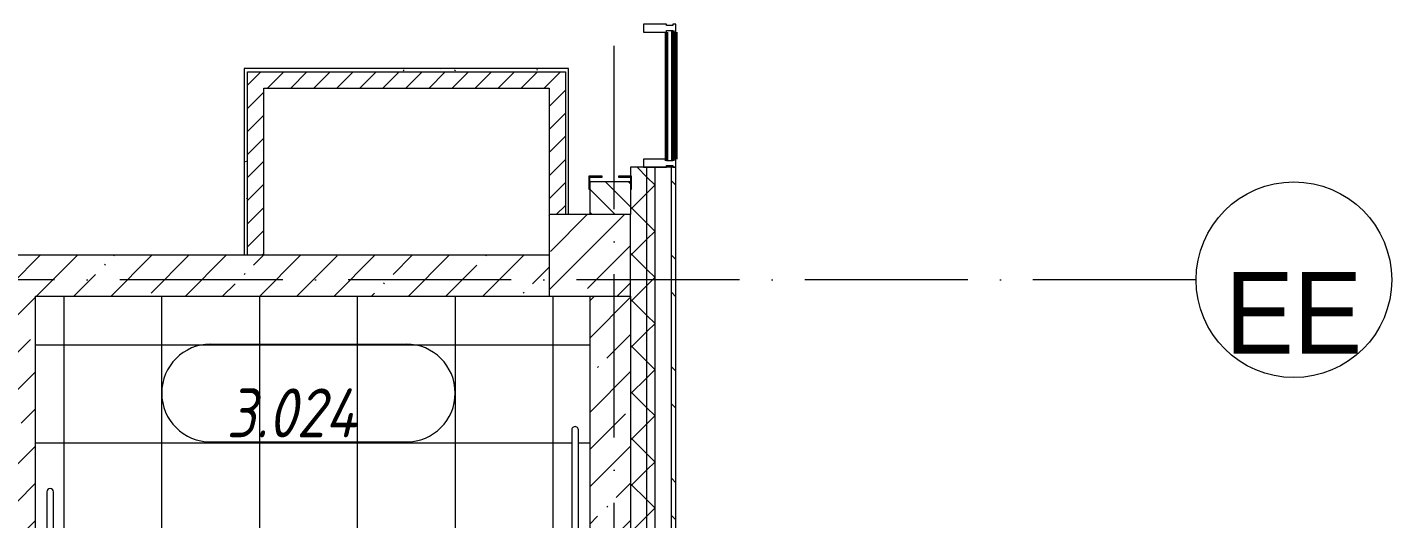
# Model space of a CAD drawing. Header units: millimetres. Extents: x -6467 to 106027, y -7090 to 195095.
# Drawn here: x 97659 to 106027, y 156430 to 159443 of the extents above; entities that cross this region are included whole.
import ezdxf

# ---------------------------------------------------------------- set-up
doc = ezdxf.new("R2010")
doc.units = ezdxf.units.MM
doc.linetypes.add('50_200_ШТРИХ_1Т_ш5_п1_п1_', pattern=[1400, 1000, -200, 0, -200])
for name, color, linetype, lineweight, true_color in [('A-AREA-IDEN-1', 7, 'Continuous', 9, 0xaaaaaa), ('A-GENM-1', 7, 'Continuous', 9, 0xaaaaaa), ('A-GENM-2', 7, 'Continuous', 20, 0xaaaaaa), ('A-WALL-2', 7, 'Continuous', 5, 0xaaaaaa), ('I-WALL-1', 7, 'Continuous', 5, 0x787878), ('S-STRS-2', 7, 'Continuous', 5, 0xbfbfbf), ('Оси-1', 7, 'Continuous', 20, 0xaaaaaa), ('Оси-2', 7, 'Continuous', 9, 0xaaaaaa), ('Оси-3', 7, '50_200_ШТРИХ_1Т_ш5_п1_п1_', 9, 0xaaaaaa)]:
    doc.layers.add(name, color=color, linetype=linetype, lineweight=lineweight, true_color=true_color)
for name, color, linetype, lineweight in [('A-DETL-1', 7, 'Continuous', 50), ('A-GLAZ-CWMG', 7, 'Continuous', 9), ('A-GLAZ-CWMG-1', 7, 'Continuous', 20), ('A-WALL', 7, 'Continuous', 5), ('A-WALL-FNSH-1', 7, 'Continuous', 5), ('I-WALL', 7, 'Continuous', 5), ('S-COLS', 7, 'Continuous', 9), ('S-COLS-1', 7, 'Continuous', 5), ('Ограждение', 7, 'Continuous', 9)]:
    doc.layers.add(name, color=color, linetype=linetype, lineweight=lineweight)
doc.styles.add('Arial', font='arial.ttf', dxfattribs={"width": 0.9, "height": 500})
doc.styles.add('ISOCPEUR_I_1', font='isocpeui.ttf', dxfattribs={"width": 0.85, "height": 2.5})
pattern_1 = [(45, (109.45, 102614.03), (-228.0985, 228.0985), []), (45, (337.55, 102614.03), (-228.0985, 228.0985), [403.225, -80.645, 6.706, -73.939])]
pattern_2 = [(45, (109.45, 102614.03), (-141.42136, 141.42136), []), (135, (109.45, 102614.03), (-141.42136, -141.42136), [])]
pattern_3 = [(0, (109.45, 102614.03), (406.4, 101.6), [6.706, -298.094, 6.706, -298.094, -1625.6]), (0, (109.45, 102614.03), (406.4, 101.6), [-609.6, 6.706, -602.894, 6.706, -298.094, -711.2]), (0, (109.45, 102614.03), (406.4, 101.6), [-1524, 6.706, -196.494, 6.706, -501.294]), (120, (261.85, 102664.83), (-291.18818, 301.15272), [6.706, -298.094, 6.706, -298.094, -1625.6]), (120, (261.85, 102664.83), (-291.18818, 301.15272), [-609.6, 6.706, -602.894, 6.706, -298.094, -711.2]), (120, (261.85, 102664.83), (-291.18818, 301.15272), [-1524, 6.706, -196.494, 6.706, -501.294]), (240, (312.65, 102868.03), (-115.21182, -402.75272), [6.706, -298.094, 6.706, -298.094, -1625.6]), (240, (312.65, 102868.03), (-115.21182, -402.75272), [-609.6, 6.706, -602.894, 6.706, -298.094, -711.2]), (240, (312.65, 102868.03), (-115.21182, -402.75272), [-1524, 6.706, -196.494, 6.706, -501.294])]
pattern_4 = [(45, (109.45, 102614.03), (-70.71068, 70.71068), [])]

# ---------------------------------------------------------------- blocks, each defined once
blk = doc.blocks.new('Прямоугольный импост - Импост структурный с накладкой - 180мм-22884350-АИ_План этажа Радиаторы_3')
at = {"layer": 'A-GLAZ-CWMG-1'}
for p, q in [((0, 17), (-50, 17)), ((-50, 17), (-50, 0)), ((-50, 0), (-40, 0)), ((-40, 0), (-40, -40)), ((-10, -40), (-10, 0)), ((-10, 0), (0, 0)), ((0, 0), (0, 17)), ((-40, -40), (-50, -40)), ((-50, -40), (-50, -180)), ((0, -40), (-10, -40)), ((0, -180), (0, -40)), ((-50, -180), (0, -180))]:
    blk.add_line(p, q, dxfattribs=at)
blk = doc.blocks.new('О_Элемент поручня_Пристенный_Двухуровневый_Труба_ГОСТ 87321 - О_Элемент поручня_Пристенный_Двухуровневый_Труба_ГОСТ 8732-78 2-20512541-АИ_План этажа Радиаторы_3')
at = {"layer": 'Ограждение'}
for p, q in [((280, 40), (-4640, 40)), ((-4640, 0), (280, 0))]:
    blk.add_line(p, q, dxfattribs=at)
for centre, start, end in [((-4640, 20), 90, 270), ((280, 20), 270, 90)]:
    blk.add_arc(centre, 20, start, end, dxfattribs=at)
blk = doc.blocks.new('BSC_Колонна _Прямоугольная - 500х500-V256-АИ_План этажа Радиаторы_3')
at = {"layer": 'S-COLS-1'}
h = blk.add_hatch(dxfattribs=at)
h.set_pattern_fill('FP_206', color=256, style=0, pattern_type=2)
h.set_pattern_definition([(315, (-55431.04, 101000), (228.0985, 228.0985), []), (315, (-55431.04, 100771.9), (228.0985, 228.0985), [403.225, -80.645, 6.706, -73.939])])
h.paths.add_polyline_path([(-250, 250), (-250, -250), (250, -250), (250, 250), (-142.4, 250)])
for p, q in [((250, 250), (-250, 250)), ((-250, 250), (-250, -250)), ((250, -250), (250, 250)), ((-250, -250), (250, -250))]:
    blk.add_line(p, q, dxfattribs=at)
blk = doc.blocks.new('Прямоугольный импост - Импост структурный с накладкой - 180мм-22884422-АИ_План этажа Радиаторы_3')
at = {"layer": 'A-GLAZ-CWMG-1'}
for p, q in [((-25, 0), (-25, 17)), ((-25, 17), (25, 17)), ((-15, 0), (-25, 0)), ((-15, -40), (-15, 0)), ((25, 0), (15, 0)), ((15, 0), (15, -40)), ((25, 17), (25, 0)), ((-25, -180), (-25, -40)), ((-25, -40), (-15, -40)), ((15, -40), (25, -40)), ((25, -40), (25, -180)), ((25, -180), (-25, -180))]:
    blk.add_line(p, q, dxfattribs=at)
blk = doc.blocks.new('О_Элемент поручня_Пристенный_Двухуровневый_Труба_ГОСТ 87321 - О_Элемент поручня_Пристенный_Двухуровневый_Труба_ГОСТ 8732-78 2-26130338-АИ_План этажа Радиаторы_3')
at = {"layer": 'Ограждение'}
for p, q in [((-279.6, 40), (-4480, 40)), ((-4480, 0), (-279.6, 0))]:
    blk.add_line(p, q, dxfattribs=at)
blk.add_arc((-4480, 20), 20, 90, 270, dxfattribs=at)
blk = doc.blocks.new('Фахверк _газобетон торцы_617 - Фахверк _газобетон торцы_-25583390-АИ_План этажа Радиаторы_3')
at = {"layer": 'A-GENM-2'}
for p, q in [((89406, 156989.3), (89325, 156989.3)), ((89325, 156989.3), (89325, 156983.3)), ((89325, 156983.3), (89400, 156983.3)), ((89400, 156983.3), (89400, 156908.3)), ((89406, 156908.3), (89406, 156989.3)), ((89400, 156908.3), (89406, 156908.3)), ((89400, 156733.3), (89325, 156733.3)), ((89325, 156733.3), (89325, 156727.3)), ((89406, 156808.3), (89400, 156808.3)), ((89400, 156808.3), (89400, 156733.3)), ((89406, 156727.3), (89406, 156808.3)), ((89325, 156727.3), (89406, 156727.3))]:
    blk.add_line(p, q, dxfattribs=at)
blk = doc.blocks.new('Ось сетки - Круг_Ø6_00__ISO-2_5_0_9K_-17386508-АИ_План этажа Радиаторы_3')
at = {"layer": 'Оси-1'}
blk.add_circle((0, 0), 3, dxfattribs=at)
blk = doc.blocks.new('AAR_СКБ_Марка_помещения_1_5 ммп - Номер-27962133-АИ_План этажа Радиаторы_3')
at = {"layer": 'A-AREA-IDEN-1'}
for p, q in [((-2.987, 3), (3.013, 3)), ((-2.987, 0), (3.013, 0))]:
    blk.add_line(p, q, dxfattribs=at)
for centre, start, end in [((-2.987, 1.5), 90, 270), ((3.013, 1.5), 270, 90)]:
    blk.add_arc(centre, 1.5, start, end, dxfattribs=at)

msp = doc.modelspace()

# ---------------------------------------------------------------- hatches: boundary and pattern name
at = {"layer": 'A-WALL'}
h = msp.add_hatch(dxfattribs=at)
h.set_pattern_fill('FP_122', color=256, style=0, pattern_type=2)
h.set_pattern_definition(pattern_2)
h.paths.add_polyline_path([(101459.4, 149665.1), (101509.4, 149665.1), (101509.4, 150185.1), (101459.4, 150185.1)])
h.paths.add_polyline_path([(101509.4, 151035.1), (101509.4, 158585.1), (101459.4, 158585.1), (101459.4, 151035.1)])
h.paths.add_polyline_path([(101459.4, 172235.1), (101509.4, 172235.1), (101509.4, 173535.1), (101459.4, 173535.1), (101459.4, 173371.5)])
h.paths.add_polyline_path([(101509.4, 175235.1), (101509.4, 176535.1), (101459.4, 176535.1), (101459.4, 175235.1)])
h.paths.add_polyline_path([(101459.4, 178235.1), (101509.4, 178235.1), (101509.4, 179535.1), (101459.4, 179535.1), (101459.4, 178996.6)])
h.paths.add_polyline_path([(101459.4, 181235.1), (101509.4, 181235.1), (101509.4, 182435.1), (101459.4, 182435.1), (101459.4, 181809.1)])
h.paths.add_polyline_path([(101459.4, 184135.1), (101509.4, 184135.1), (101509.4, 188394.7), (101459.4, 188394.7), (101459.4, 186027.9)])
h = msp.add_hatch(dxfattribs=at)
h.set_pattern_fill('FP_122', color=256, style=0, pattern_type=2)
h.set_pattern_definition(pattern_2)
h.paths.add_polyline_path([(101459.4, 149665.1), (101459.4, 150185.1), (101359.4, 150185.1), (101359.4, 149665.1)])
h.paths.add_polyline_path([(101459.4, 151035.1), (101459.4, 158585.1), (101359.4, 158585.1), (101359.4, 151035.1)])
h.paths.add_polyline_path([(101459.4, 172235.1), (101459.4, 173535.1), (101359.4, 173535.1), (101359.4, 172235.1)])
h.paths.add_polyline_path([(101459.4, 175235.1), (101459.4, 176535.1), (101359.4, 176535.1), (101359.4, 175235.1)])
h.paths.add_polyline_path([(101459.4, 178235.1), (101459.4, 179535.1), (101359.4, 179535.1), (101359.4, 178235.1)])
h.paths.add_polyline_path([(101459.4, 181235.1), (101459.4, 182435.1), (101359.4, 182435.1), (101359.4, 181235.1)])
h.paths.add_polyline_path([(101459.4, 184135.1), (101459.4, 188294.7), (101359.4, 188294.7), (101359.4, 184135.1)])
h = msp.add_hatch(dxfattribs=at)
h.set_pattern_fill('FP_1', color=256, style=0, pattern_type=2)
h.set_pattern_definition(pattern_1)
h.paths.add_polyline_path([(100859.4, 157795.1), (100859.4, 158045.1), (97459.4, 158045.1), (97459.4, 157795.1), (100471.2, 157795.1)])
h = msp.add_hatch(dxfattribs=at)
h.set_pattern_fill('FP_1', color=256, style=0, pattern_type=2)
h.set_pattern_definition(pattern_1)
h.paths.add_polyline_path([(97709.4, 149695.1), (97709.4, 149905.1), (97459.4, 149905.1), (97459.4, 149695.1)])
h.paths.add_polyline_path([(97459.4, 151555.1), (97709.4, 151555.1), (97709.4, 157795.1), (97459.4, 157795.1), (97459.4, 151560.1)])
h = msp.add_hatch(dxfattribs=at)
h.set_pattern_fill('FP_1', color=256, style=0, pattern_type=2)
h.set_pattern_definition(pattern_1)
h.paths.add_polyline_path([(101298.3, 149445.1), (101359.4, 149445.1), (101359.4, 150135.1), (101109.4, 150135.1), (101109.4, 149445.1)])
h.paths.add_polyline_path([(101109.4, 151135.1), (101359.4, 151135.1), (101359.4, 157795.1), (101109.4, 157795.1), (101109.4, 152277.6)])
at = {"layer": 'A-WALL-2'}
h = msp.add_hatch(dxfattribs=at)
h.set_pattern_fill('FP_121', color=256, style=0, pattern_type=2)
h.set_pattern_definition([(135, (109.45, 102614.03), (-342.1478, -342.1478), []), (135, (337.55, 102614.03), (-342.1478, -342.1478), [])])
h.paths.add_polyline_path([(101636.4, 149665.1), (101636.4, 150185.1), (101609.4, 150185.1), (101609.4, 149665.1)])
h.paths.add_polyline_path([(101636.4, 151035.1), (101636.4, 158585.1), (101609.4, 158585.1), (101609.4, 151035.1)])
h.paths.add_polyline_path([(101636.4, 172235.1), (101636.4, 173535.1), (101609.4, 173535.1), (101609.4, 172235.1)])
h.paths.add_polyline_path([(101609.4, 175235.1), (101636.4, 175235.1), (101636.4, 176535.1), (101609.4, 176535.1), (101609.4, 176184.1)])
h.paths.add_polyline_path([(101636.4, 178235.1), (101636.4, 179535.1), (101609.4, 179535.1), (101609.4, 178235.1)])
h.paths.add_polyline_path([(101609.4, 181235.1), (101636.4, 181235.1), (101636.4, 182435.1), (101609.4, 182435.1), (101609.4, 181809.1)])
h.paths.add_polyline_path([(101636.4, 184135.1), (101636.4, 188544.7), (101609.4, 188544.7), (101609.4, 184135.1)])
at = {"layer": 'I-WALL'}
h = msp.add_hatch(dxfattribs=at)
h.set_pattern_fill('FP_5', color=256, style=0, pattern_type=2)
h.set_pattern_definition(pattern_4)
h.paths.add_polyline_path([(99109.4, 158045.1), (99109.4, 159170.1), (99009.4, 159170.1), (99009.4, 158045.1)])
h = msp.add_hatch(dxfattribs=at)
h.set_pattern_fill('FP_5', color=256, style=0, pattern_type=2)
h.set_pattern_definition(pattern_4)
h.paths.add_polyline_path([(100859.4, 159070.1), (100959.4, 159070.1), (100959.4, 159170.1), (99109.4, 159170.1), (99109.4, 159070.1), (100471.2, 159070.1)])
h = msp.add_hatch(dxfattribs=at)
h.set_pattern_fill('FP_5', color=256, style=0, pattern_type=2)
h.set_pattern_definition(pattern_4)
h.paths.add_polyline_path([(100959.4, 158295.1), (100959.4, 159070.1), (100859.4, 159070.1), (100859.4, 158295.1)])
h = msp.add_hatch(dxfattribs=at)
h.set_pattern_fill('FP_2', color=256, style=0, pattern_type=2)
h.set_pattern_definition([(135, (109.45, 102614.03), (-70.71068, -70.71068), [])])
h.paths.add_polyline_path([(101359.4, 158295.1), (101359.4, 158495.1), (101109.4, 158495.1), (101109.4, 158295.1)])
at = {"layer": 'I-WALL-1'}
h = msp.add_hatch(dxfattribs=at)
h.set_pattern_fill('FP_3', color=256, style=0, pattern_type=2)
h.set_pattern_definition(pattern_3)
h.paths.add_polyline_path([(99009.4, 158045.1), (99009.4, 159190.1), (98989.4, 159190.1), (98989.4, 158045.1)])
h = msp.add_hatch(dxfattribs=at)
h.set_pattern_fill('FP_3', color=256, style=0, pattern_type=2)
h.set_pattern_definition(pattern_3)
h.paths.add_polyline_path([(100959.4, 159170.1), (100979.4, 159170.1), (100979.4, 159190.1), (99009.4, 159190.1), (99009.4, 159170.1), (100471.2, 159170.1)])
h = msp.add_hatch(dxfattribs=at)
h.set_pattern_fill('FP_3', color=256, style=0, pattern_type=2)
h.set_pattern_definition(pattern_3)
h.paths.add_polyline_path([(100959.4, 158295.1), (100979.4, 158295.1), (100979.4, 159170.1), (100959.4, 159170.1), (100959.4, 159070.1)])
at = {"layer": 'S-STRS-2'}
h = msp.add_hatch(dxfattribs=at)
h.set_pattern_fill('FP_134', color=256, style=0, pattern_type=2)
h.set_pattern_definition([(270, (98484.45, 156295.1), (600, 4e-14), []), (0, (98484.45, 156295.1), (0, 600), [])])
h.paths.add_polyline_path([(99203.9, 156295.1), (99324.6, 156297.1), (99325.9, 156340.1), (99334.3, 156340.1), (99334.3, 156295.1), (99484.6, 156295.1), (99485.9, 156340.1), (99494.3, 156340.1), (99494.3, 156295.1), (100999.4, 156295.1), (101000.1, 156980.3), (101009.4, 156992.5), (101027.2, 156992.5), (101036.8, 156985.1), (101039.4, 156975.1), (101039.4, 156295.1), (101109.4, 156295.1), (101109.4, 157795.1), (97709.4, 157795.1), (97709.4, 156295.1), (97779.4, 156295.1), (97780.1, 156600.6), (97789.4, 156612.8), (97804.6, 156614.8), (97813.6, 156609.6), (97819.4, 156595.4), (97819.4, 156295.1), (99201.9, 156295.5)])
h.paths.add_polyline_path([(99634.5, 156311), (99619.4, 156313.5), (99619.1, 156320.1), (99616.8, 156320.6), (99611, 156336.1), (99597.4, 156347.8), (99596.1, 156345.8), (99590.2, 156345.1), (99211, 156342.9), (99205.3, 156335.7), (99208.5, 156338.1), (99211.2, 156337.5), (99205.6, 156328.8), (99203.2, 156328.8), (99202.2, 156325.5), (99198.7, 156320.1), (99166, 156320.6), (99171.5, 156348.4), (99180.3, 156361), (99186.6, 156367.2), (99221.2, 156383.8), (99233, 156385.1), (99599.6, 156382.9), (99616, 156378.3), (99635.4, 156363.4), (99649.4, 156338.1), (99653.4, 156320.1), (99647.6, 156320.1), (99647.6, 156312.3), (99634.6, 156311)])
h.paths.add_polyline_path([(99654.4, 156320.1), (99652.6, 156335.6), (99653.4, 156329.3)])

# ---------------------------------------------------------------- linework, layer by layer
at = {"layer": 'A-DETL-1'}
for p, q in [((101579.4, 158625.1), (101579.4, 159413.2)), ((101619.4, 159423.2), (101619.4, 158625.1)), ((101636.4, 158635.1), (101636.4, 159413.2))]:
    msp.add_line(p, q, dxfattribs=at)
at = {"layer": 'A-WALL'}
for p, q in [((99009.4, 159170.1), (100959.4, 159170.1)), ((99009.4, 158045.1), (99009.4, 159170.1)), ((100959.4, 159170.1), (100959.4, 158295.1)), ((101459.4, 151035.1), (101459.4, 158585.1)), ((101509.4, 151035.1), (101509.4, 158585.1)), ((101609.4, 151035.1), (101609.4, 158585.1)), ((101359.4, 158495.1), (101109.4, 158495.1)), ((101109.4, 158495.1), (101109.4, 158295.1)), ((100859.4, 158045.1), (94059.4, 158045.1)), ((97709.4, 157795.1), (100859.4, 157795.1)), ((97709.4, 151560.1), (97709.4, 157795.1)), ((101109.4, 157795.1), (101109.4, 151135.1))]:
    msp.add_line(p, q, dxfattribs=at)
at = {"layer": 'A-WALL-FNSH-1'}
for p, q in [((100979.4, 159190.1), (98989.4, 159190.1)), ((98989.4, 159190.1), (98989.4, 158045.1)), ((100979.4, 158295.1), (100979.4, 159190.1)), ((99109.4, 159070.1), (100859.4, 159070.1)), ((99109.4, 158045.1), (99109.4, 159070.1)), ((100859.4, 159070.1), (100859.4, 158295.1)), ((101359.4, 158585.1), (101359.4, 158295.1)), ((101636.4, 158585.1), (101359.4, 158585.1)), ((101636.4, 151035.1), (101636.4, 158585.1)), ((101359.4, 157795.1), (101359.4, 151035.1))]:
    msp.add_line(p, q, dxfattribs=at)
at = {"layer": 'Оси-3'}
for p, q in [((101259.4, 96724.3), (101259.4, 193895)), ((104827.4, 157895.1), (-5157.9, 157895.1))]:
    msp.add_line(p, q, dxfattribs=at)

# ---------------------------------------------------------------- block references
at = {"layer": 'A-AREA-IDEN-1', "xscale": 199.9999999999999, "yscale": 199.9999999999999, "zscale": 199.9999999999999}
msp.add_blockref('AAR_СКБ_Марка_помещения_1_5 ммп - Номер-27962133-АИ_План этажа Радиаторы_3', (99381.4, 156900.8), dxfattribs=at)
at = {"layer": 'A-GENM-1', "rotation": 89.9999999999999}
msp.add_blockref('Фахверк _газобетон торцы_617 - Фахверк _газобетон торцы_-25583390-АИ_План этажа Радиаторы_3', (258092.8, 69125.1), dxfattribs=at)
at = {"layer": 'A-GLAZ-CWMG', "extrusion": (0, 0, -1), "rotation": 90.00000000000203}
msp.add_blockref('Прямоугольный импост - Импост структурный с накладкой - 180мм-22884422-АИ_План этажа Радиаторы_3', (-101619.4, 159438.2), dxfattribs=at)
at = {"layer": 'A-GLAZ-CWMG', "rotation": 269.999999999998}
msp.add_blockref('Прямоугольный импост - Импост структурный с накладкой - 180мм-22884350-АИ_План этажа Радиаторы_3', (101619.4, 158585.1), dxfattribs=at)
at = {"layer": 'S-COLS', "rotation": 89.9999999999999}
msp.add_blockref('BSC_Колонна _Прямоугольная - 500х500-V256-АИ_План этажа Радиаторы_3', (101109.4, 158045.1), dxfattribs=at)
at = {"layer": 'Ограждение'}
for name, p, rotation in [('О_Элемент поручня_Пристенный_Двухуровневый_Труба_ГОСТ 87321 - О_Элемент поручня_Пристенный_Двухуровневый_Труба_ГОСТ 8732-78 2-20512541-АИ_План этажа Радиаторы_3', (101039.4, 156695.1), 89.99999999999987), ('О_Элемент поручня_Пристенный_Двухуровневый_Труба_ГОСТ 87321 - О_Элемент поручня_Пристенный_Двухуровневый_Труба_ГОСТ 8732-78 2-26130338-АИ_План этажа Радиаторы_3', (97779.4, 152115.4), 269.9999999999999)]:
    msp.add_blockref(name, p, dxfattribs=dict(at, rotation=rotation))
at = {"layer": 'Оси-1', "xscale": 199.9999999999999, "yscale": 199.9999999999999, "zscale": 199.9999999999999, "rotation": 89.9999999999998}
msp.add_blockref('Ось сетки - Круг_Ø6_00__ISO-2_5_0_9K_-17386508-АИ_План этажа Радиаторы_3', (105427.4, 157895.1), dxfattribs=at)

# ---------------------------------------------------------------- texts
at = {"layer": 'A-AREA-IDEN-1', "insert": (99278.2, 156929), "char_height": 300, "width": 992, "attachment_point": 8, "line_spacing_factor": 1.139951, "style": 'ISOCPEUR_I_1'}
msp.add_mtext('\\pxqc,t8.46667,16.93333,25.4,33.86667,42.33333,50.8,59.26667,67.73333,76.2,84.66667,93.13333,101.6,110.06667,118.53333,127,135.46667,143.93333,152.4,160.86667,169.33333,177.8,186.26667,194.73333,203.2,211.66667,220.13333,228.6,237.06667,245.53333,254,262.46667,270.93333;{3.024}', dxfattribs=at)
at = {"layer": 'Оси-2', "insert": (105426.3, 157692.2), "char_height": 500, "width": 846, "attachment_point": 5, "line_spacing_factor": 0.936439, "style": 'Arial'}
msp.add_mtext('\\pxqc,t4.572,9.144,13.716,18.288,22.86,27.432,32.004,36.576,41.148,45.72,50.292,54.864,59.436,64.008,68.58,73.152,77.724,82.296,86.868,91.44,96.012,100.584,105.156,109.728,114.3,118.872,123.444,128.016,132.588,137.16,141.732,146.304;{ЕЕ}', dxfattribs=at)

doc.saveas('drawing.dxf')
